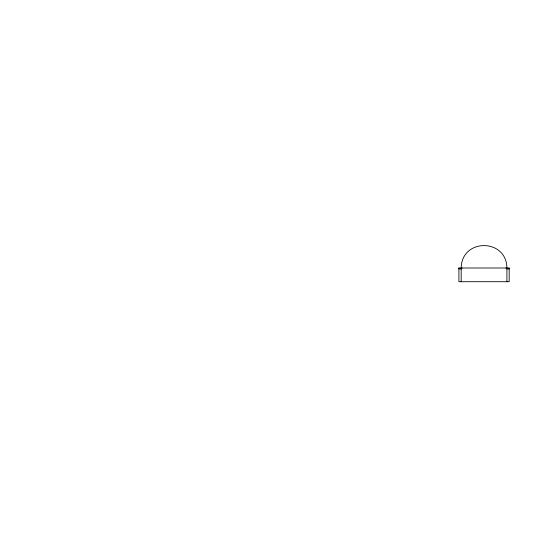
<?xml version="1.0" encoding="UTF-8"?>
<svg xmlns="http://www.w3.org/2000/svg" width="536" height="536" viewBox="0 0 536 536"><rect width="100%" height="100%" fill="white"/><g stroke="black" fill="none" stroke-linecap="round" stroke-linejoin="round"><path stroke-width="0.8" d="M462.099 268L461.181 268.918L458.896 268.918L458.883 268L509.187 268L509.187 268.918L506.909 268.918L505.991 268M461.181 268C461.53 238.138 506.553 238.138 506.902 268M509.187 268L509.187 281.715L458.896 281.715L458.896 268M506.909 268.918L506.909 281.715M461.181 268.918L461.181 281.715"/></g></svg>
